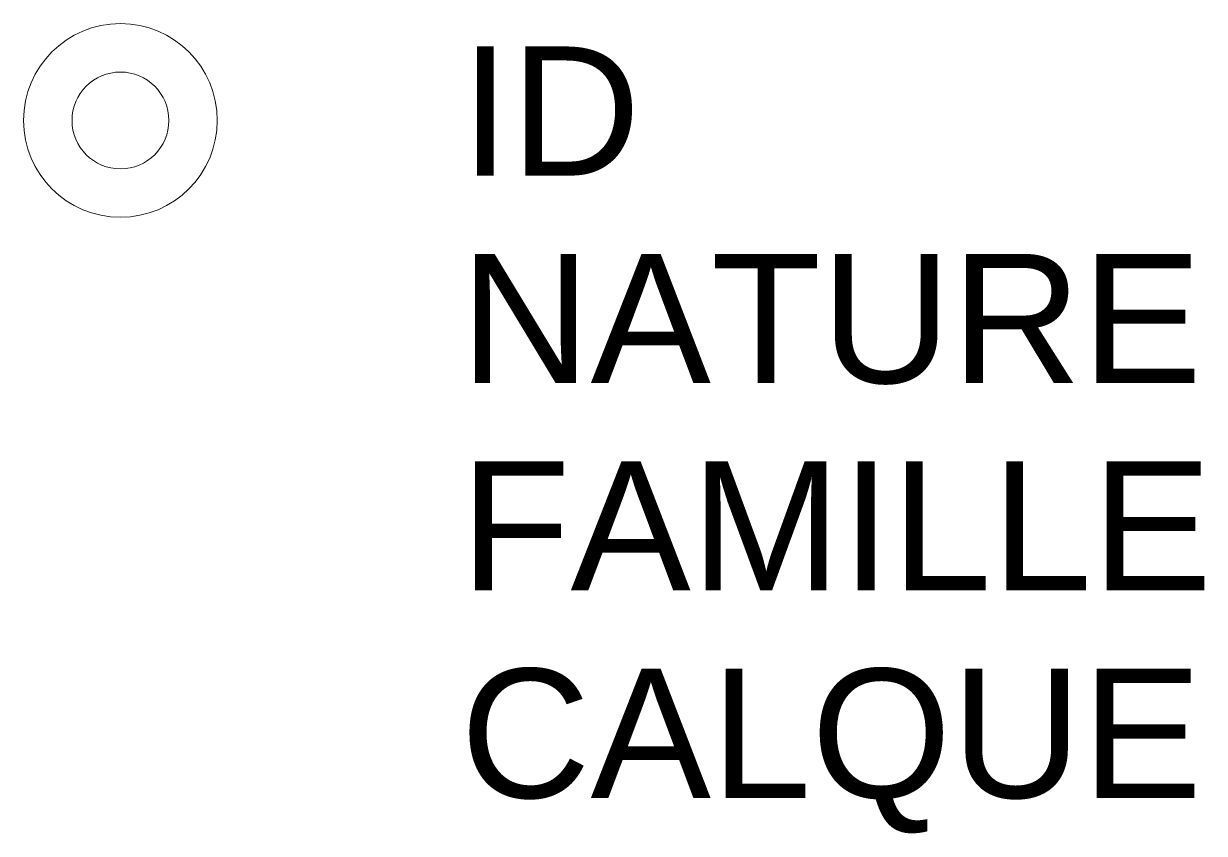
# Model space of a CAD drawing. Header units: metres. Extents: x 3163.9 to 3165.73, y 1733.07 to 1734.32.
import ezdxf

# ---------------------------------------------------------------- set-up
doc = ezdxf.new("R2010")
doc.units = ezdxf.units.M
doc.linetypes.add('Socle_Continu', pattern=[2.5, 2.5, 0])
doc.layers.add('PROPR_SCS', color=190, linetype='Socle_Continu', lineweight=13)
doc.styles.get("Standard").update_dxf_attribs({"font": 'arial.ttf'})

msp = doc.modelspace()

# ---------------------------------------------------------------- linework, layer by layer
at = {"layer": 'PROPR_SCS', "linetype": 'Socle_Continu'}
for radius in [0.15, 0.075]:
    msp.add_circle((3164.0492, 1734.1719), radius, dxfattribs=at)

# ---------------------------------------------------------------- texts
at = {"layer": 'PROPR_SCS', "linetype": 'Socle_Continu', "flags": 9}
for tag, p, s in [('ID', (3164.5755, 1734.0865), 'VP_1281'), ('NATURE', (3164.5755, 1733.7652), 'Borne de propriété'), ('FAMILLE', (3164.5755, 1733.444), 'Propriété'), ('CALQUE', (3164.5755, 1733.1227), 'PROPR_SCS')]:
    msp.add_attdef(tag, p, s, height=0.2, dxfattribs=at)

doc.saveas('drawing.dxf')
